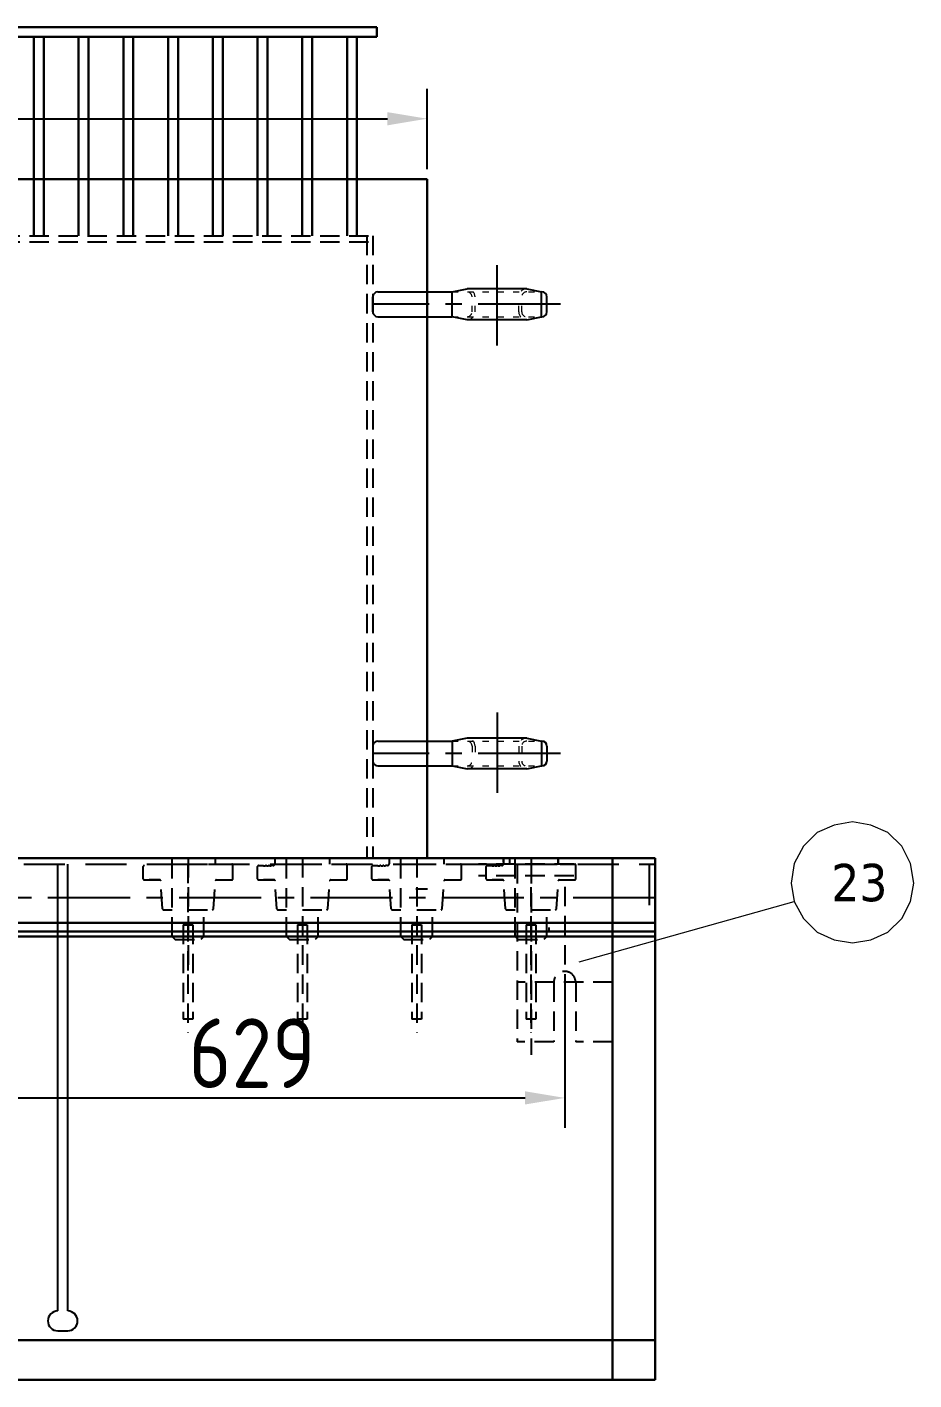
# Model space of a CAD drawing. Header units: millimetres. Extents: x 70841 to 133731, y -170061 to -164340.
# Drawn here: x 91312 to 92204, y -168938 to -167577 of the extents above; entities that cross this region are included whole.
import ezdxf

# ---------------------------------------------------------------- set-up
doc = ezdxf.new("R2010")
doc.units = ezdxf.units.MM
doc.header["$LTSCALE"] = 13
for name, pattern in [('ACAD_ISO03W100', [1.18, 0.47, -0.71]), ('CENTERX2', [101.6, 63.5, -12.7, 12.7, -12.7]), ('DASHED', [0.75, 0.5, -0.25]), ('HIDDEN', [9.525, 6.35, -3.175])]:
    doc.linetypes.add(name, pattern=pattern)
for name, color, linetype in [('1', 4, 'Continuous'), ('粗实线', 4, 'Continuous'), ('细实线', 2, 'Continuous'), ('虚线', 6, 'HIDDEN'), ('铁心虚线', 1, 'DASHED')]:
    doc.layers.add(name, color=color, linetype=linetype)
doc.layers.add('标注、文本', color=3, linetype='Continuous', lineweight=25)
doc.layers.add('铁心', color=3, linetype='Continuous', lineweight=0)
doc.styles.get("Standard").update_dxf_attribs({"font": 'gbenor.shx', "bigfont": 'gbcbig.shx'})
doc.styles.add('Tahoma$001', font='tahoma.ttf', dxfattribs={"height": 2.159784})
doc.dimstyles.new('1-15', dxfattribs={"dimscale": 20, "dimtxt": 3.5, "dimasz": 2, "dimexe": 1.5, "dimexo": 0.5, "dimgap": 0.5, "dimtad": 1, "dimtoh": 1, "dimdec": 1, "dimdsep": 46, "dimtxsty": 'Standard', "dimcen": 2.5, "dimclrd": 3, "dimclre": 3, "dimclrt": 3, "dimadec": 0, "dimazin": 2, "dimtfac": 1, "dimtdec": 1, "dimtmove": 0, "dimatfit": 2, "dimfxl": 1, "dimarcsym": 0})

# ---------------------------------------------------------------- blocks, each defined once
blk = doc.blocks.new('*D1602')
at = {"layer": 'Defpoints', "color": 0, "transparency": 16777216}
for p in [(91714.6, -167669.4), (90733.6, -167730.2), (91714.6, -167730.2)]:
    blk.add_point(p, dxfattribs=at)
at = {"layer": '标注、文本', "color": 3, "lineweight": -2, "transparency": 16777216}
for p, q in [((90733.6, -167720.2), (90733.6, -167639.4)), ((91714.6, -167720.2), (91714.6, -167639.4)), ((90773.6, -167669.4), (91674.6, -167669.4))]:
    blk.add_line(p, q, dxfattribs=at)
at = {"layer": '标注、文本', "color": 3, "transparency": 16777216}
for points in [[(90773.6, -167662.8), (90773.6, -167676.1), (90733.6, -167669.4)], [(91674.6, -167662.8), (91674.6, -167676.1), (91714.6, -167669.4)]]:
    blk.add_solid(points, dxfattribs=at)
at = {"layer": '标注、文本', "color": 3, "transparency": 16777216, "insert": (91224.1, -167624.4), "char_height": 70, "attachment_point": 5}
blk.add_mtext('981', dxfattribs=at)
blk = doc.blocks.new('*D1604')
at = {"layer": 'Defpoints', "color": 0, "transparency": 16777216}
for p in [(91224.1, -168492.2), (91853.1, -168538.2), (91853.1, -168654.5)]:
    blk.add_point(p, dxfattribs=at)
at = {"layer": '标注、文本', "color": 3, "lineweight": -2, "transparency": 16777216}
for p, q in [((91224.1, -168502.2), (91224.1, -168684.5)), ((91853.1, -168548.2), (91853.1, -168684.5)), ((91264.1, -168654.5), (91813.1, -168654.5))]:
    blk.add_line(p, q, dxfattribs=at)
at = {"layer": '标注、文本', "color": 3, "transparency": 16777216}
for points in [[(91264.1, -168647.8), (91264.1, -168661.1), (91224.1, -168654.5)], [(91813.1, -168647.8), (91813.1, -168661.1), (91853.1, -168654.5)]]:
    blk.add_solid(points, dxfattribs=at)
at = {"layer": '标注、文本', "color": 3, "transparency": 16777216, "insert": (91538.6, -168609.5), "char_height": 70, "attachment_point": 5}
blk.add_mtext('629', dxfattribs=at)

msp = doc.modelspace()

# ---------------------------------------------------------------- linework, layer by layer
at = {"layer": '1', "color": 1, "linetype": 'CENTERX2', "lineweight": -3, "ltscale": 0.1}
for p, q in [((91785.054, -167897.464), (91785.054, -167816.771)), ((91848.675, -167856.129), (91660.063, -167856.129)), ((91785.054, -168266.74), (91785.054, -168347.432)), ((91848.675, -168308.075), (91660.063, -168308.075)), ((91944.063, -168453.203), (90504.063, -168453.203))]:
    msp.add_line(p, q, dxfattribs=at)
at = {"layer": '标注、文本'}
for p, q in [((91660.063, -167863.629), (91660.063, -167848.629)), ((91665.063, -167843.629), (91739.804, -167843.629)), ((91739.804, -167843.629), (91754.804, -167840.629)), ((91739.804, -167868.629), (91739.804, -167843.629)), ((91814.804, -167840.629), (91754.804, -167840.629)), ((91814.804, -167840.629), (91829.804, -167843.629)), ((91829.804, -167868.629), (91829.804, -167843.629)), ((91835.045, -167863.629), (91835.045, -167848.629)), ((91665.063, -167868.629), (91739.804, -167868.629)), ((91754.804, -167871.629), (91739.804, -167868.629)), ((91814.804, -167871.629), (91754.804, -167871.629)), ((91814.804, -167871.629), (91829.804, -167868.629)), ((91660.063, -168300.575), (91660.063, -168315.575)), ((91665.063, -168295.575), (91739.804, -168295.575)), ((91754.804, -168292.575), (91739.804, -168295.575)), ((91739.804, -168295.575), (91739.804, -168320.575)), ((91814.804, -168292.575), (91754.804, -168292.575)), ((91814.804, -168292.575), (91829.804, -168295.575)), ((91829.804, -168295.575), (91829.804, -168320.575)), ((91835.045, -168300.575), (91835.045, -168315.575)), ((91665.063, -168320.575), (91739.804, -168320.575)), ((91739.804, -168320.575), (91754.804, -168323.575)), ((91814.804, -168323.575), (91754.804, -168323.575)), ((91814.804, -168323.575), (91829.804, -168320.575)), ((91343.063, -168868.835), (91343.063, -168419.203)), ((91353.063, -168868.835), (91353.063, -168419.203)), ((91333.063, -168878.835), (91333.063, -168878.835)), ((91363.063, -168878.835), (91363.063, -168878.835)), ((91343.063, -168888.835), (91353.063, -168888.835)), ((91343.063, -168888.835), (91343.063, -168888.835)), ((91353.063, -168888.835), (91353.063, -168888.835))]:
    msp.add_line(p, q, dxfattribs=at)
at = {"layer": '标注、文本', "color": 2, "linetype": 'ACAD_ISO03W100', "lineweight": 18}
for p, q in [((91739.804, -167843.629), (91830.045, -167843.629)), ((91759.804, -167863.629), (91759.804, -167848.629)), ((91762.804, -167863.629), (91762.804, -167848.629)), ((91806.804, -167863.629), (91806.804, -167848.629)), ((91809.804, -167863.629), (91809.804, -167848.629)), ((91739.804, -167868.629), (91830.045, -167868.629)), ((91739.804, -168295.575), (91830.045, -168295.575)), ((91759.804, -168300.575), (91759.804, -168315.575)), ((91762.804, -168300.575), (91762.804, -168315.575)), ((91806.804, -168300.575), (91806.804, -168315.575)), ((91809.804, -168300.575), (91809.804, -168315.575)), ((91739.804, -168320.575), (91830.045, -168320.575))]:
    msp.add_line(p, q, dxfattribs=at)
at = {"layer": '标注、文本'}
for centre, radius, start, end in [((91665.063, -167848.629), 5, 90, 180), ((91830.045, -167848.629), 5, 0, 90), ((91665.063, -167863.629), 5, 180, 270), ((91830.045, -167863.629), 5, 270, 0), ((91665.063, -168300.575), 5, 90, 180), ((91830.045, -168300.575), 5, 0, 90), ((91665.063, -168315.575), 5, 180, 270), ((91830.045, -168315.575), 5, 270, 0), ((91343.063, -168878.835), 10, 90, 180), ((91353.063, -168878.835), 10, 0, 90), ((91343.063, -168878.835), 10, 180, 270), ((91353.063, -168878.835), 10, 270, 0)]:
    msp.add_arc(centre, radius, start, end, dxfattribs=at)
at = {"layer": '标注、文本', "color": 2, "linetype": 'ACAD_ISO03W100', "lineweight": 18}
for centre, radius, start, end in [((91754.804, -167848.629), 8, 0, 90), ((91754.804, -167848.629), 5, 0, 90), ((91814.804, -167848.629), 8, 90, 180), ((91814.804, -167848.629), 5, 90, 180), ((91754.804, -167863.629), 5, 270, 0), ((91754.804, -167863.629), 8, 270, 0), ((91814.804, -167863.629), 8, 180, 270), ((91814.804, -167863.629), 5, 180, 270), ((91754.804, -168300.575), 8, 0, 90), ((91754.804, -168300.575), 5, 0, 90), ((91814.804, -168300.575), 8, 90, 180), ((91814.804, -168300.575), 5, 90, 180), ((91754.804, -168315.575), 5, 270, 0), ((91754.804, -168315.575), 8, 270, 0), ((91814.804, -168315.575), 8, 180, 270), ((91814.804, -168315.575), 5, 180, 270)]:
    msp.add_arc(centre, radius, start, end, dxfattribs=at)
at = {"layer": '粗实线', "lineweight": 30}
for p, q in [((90804.063, -167577.203), (91664.063, -167577.203)), ((91664.063, -167577.203), (91664.063, -167587.203)), ((90804.063, -167587.203), (91664.063, -167587.203)), ((91319.063, -167587.203), (91319.063, -167787.203)), ((91329.063, -167587.203), (91329.063, -167787.203)), ((91364.063, -167587.203), (91364.063, -167787.203)), ((91374.063, -167587.203), (91374.063, -167787.203)), ((91409.063, -167587.203), (91409.063, -167787.203)), ((91419.063, -167587.203), (91419.063, -167787.203)), ((91454.063, -167587.203), (91454.063, -167787.203)), ((91464.063, -167587.203), (91464.063, -167787.203)), ((91499.063, -167587.203), (91499.063, -167787.203)), ((91509.063, -167587.203), (91509.063, -167787.203)), ((91544.063, -167587.203), (91544.063, -167787.203)), ((91554.063, -167587.203), (91554.063, -167787.203)), ((91589.063, -167587.203), (91589.063, -167787.203)), ((91599.063, -167587.203), (91599.063, -167787.203)), ((91634.063, -167587.203), (91634.063, -167787.203)), ((91644.063, -167587.203), (91644.063, -167787.203)), ((90733.563, -167730.203), (91714.563, -167730.203)), ((91714.563, -167730.203), (91714.563, -168413.203)), ((90504.063, -168413.203), (91944.063, -168413.203)), ((91901.063, -168413.203), (91901.063, -168938.203)), ((91944.063, -168413.203), (91944.063, -168478.203)), ((91944.063, -168413.203), (91944.063, -168938.203)), ((90504.063, -168478.203), (91944.063, -168478.203)), ((90504.063, -168898.203), (91944.063, -168898.203)), ((90504.063, -168938.203), (91944.063, -168938.203))]:
    msp.add_line(p, q, dxfattribs=at)
at = {"layer": '细实线', "color": 4, "lineweight": 30}
for p, q in [((90504.063, -168487.159), (91944.063, -168487.159)), ((90504.063, -168492.159), (91944.063, -168492.159))]:
    msp.add_line(p, q, dxfattribs=at)
at = {"layer": '虚线', "ltscale": 0.5}
for p, q in [((90504.063, -168419.203), (91944.063, -168419.203)), ((91938.063, -168419.203), (91938.063, -168478.203))]:
    msp.add_line(p, q, dxfattribs=at)
at = {"layer": '铁心'}
msp.add_lwpolyline([(92204.37, -168438.38), (92201.057, -168418.502), (92192.021, -168401.334), (92178.167, -168387.48), (92160.999, -168379.95), (92142.626, -168376.637), (92123.953, -168379.95), (92107.086, -168387.48), (92093.232, -168401.334), (92083.895, -168418.502), (92080.883, -168438.38), (92083.895, -168457.054), (92093.232, -168473.92), (92107.086, -168487.775), (92123.953, -168495.606), (92142.626, -168498.618), (92160.999, -168495.606), (92178.167, -168487.775), (92192.021, -168473.92), (92201.057, -168457.054)], close=True, dxfattribs=at)
msp.add_lwpolyline([(91867.666, -168517.681), (92083.895, -168457.054), (92083.895, -168457.054)], dxfattribs=at)
at = {"layer": '铁心虚线', "color": 6, "ltscale": 3}
for p, q in [((90788.063, -167787.203), (91660.063, -167787.203)), ((90788.063, -167793.203), (91660.063, -167793.203)), ((91654.063, -167787.203), (91654.063, -168413.203)), ((91660.063, -167787.203), (91660.063, -168413.203)), ((91429.091, -168434.203), (91429.091, -168421.685)), ((91458.072, -168492.203), (91458.072, -168413.203)), ((91474.081, -168413.203), (91474.061, -168589.092)), ((91474.073, -168419.203), (91514.072, -168419.203)), ((91474.086, -168419.203), (91514.085, -168419.203)), ((91474.092, -168419.203), (91518.091, -168419.203)), ((91474.095, -168526.233), (91474.095, -168413.203)), ((91474.095, -168413.203), (91474.095, -168465.203)), ((91501.572, -168419.203), (91501.572, -168413.203)), ((91501.585, -168419.203), (91501.585, -168413.203)), ((91519.091, -168434.203), (91519.091, -168420.203)), ((91544.121, -168434.203), (91544.121, -168421.685)), ((91545.121, -168420.686), (91550.129, -168420.703)), ((91550.129, -168421.26), (91550.129, -168420.703)), ((91552.074, -168421.26), (91550.129, -168421.26)), ((91552.074, -168420.703), (91552.074, -168421.26)), ((91552.074, -168420.703), (91552.074, -168421.26)), ((91553.023, -168420.703), (91552.074, -168420.703)), ((91553.023, -168421.26), (91553.023, -168420.703)), ((91554.968, -168421.26), (91553.023, -168421.26)), ((91555.917, -168420.703), (91554.968, -168420.703)), ((91554.968, -168420.703), (91554.968, -168421.26)), ((91554.968, -168420.703), (91554.968, -168421.26)), ((91555.917, -168421.26), (91555.917, -168420.703)), ((91557.862, -168421.26), (91555.917, -168421.26)), ((91559.621, -168420.703), (91557.862, -168420.703)), ((91557.862, -168420.703), (91557.862, -168421.26)), ((91561.603, -168417.203), (91561.603, -168413.203)), ((91561.621, -168418.703), (91561.62, -168413.203)), ((91573.103, -168492.203), (91573.103, -168413.203)), ((91589.111, -168413.203), (91589.092, -168589.092)), ((91589.104, -168419.203), (91629.103, -168419.203)), ((91589.116, -168419.203), (91629.115, -168419.203)), ((91589.122, -168419.203), (91633.121, -168419.203)), ((91616.603, -168419.203), (91616.603, -168413.203)), ((91616.615, -168419.203), (91616.615, -168413.203)), ((91634.121, -168434.203), (91634.121, -168420.203)), ((91659.14, -168434.203), (91659.14, -168421.685)), ((91660.14, -168420.686), (91665.147, -168420.703)), ((91665.147, -168421.26), (91665.147, -168420.703)), ((91667.092, -168421.26), (91665.147, -168421.26)), ((91667.092, -168420.703), (91667.092, -168421.26)), ((91667.092, -168420.703), (91667.092, -168421.26)), ((91668.041, -168420.703), (91667.092, -168420.703)), ((91668.041, -168421.26), (91668.041, -168420.703)), ((91669.986, -168421.26), (91668.041, -168421.26)), ((91670.935, -168420.703), (91669.986, -168420.703)), ((91669.986, -168420.703), (91669.986, -168421.26)), ((91669.986, -168420.703), (91669.986, -168421.26)), ((91670.935, -168421.26), (91670.935, -168420.703)), ((91672.88, -168421.26), (91670.935, -168421.26)), ((91674.64, -168420.703), (91672.88, -168420.703)), ((91672.88, -168420.703), (91672.88, -168421.26)), ((91676.621, -168417.203), (91676.621, -168413.203)), ((91676.64, -168418.703), (91676.639, -168413.203)), ((91688.121, -168492.203), (91688.121, -168413.203)), ((91704.13, -168413.203), (91704.11, -168589.092)), ((91704.122, -168419.203), (91744.121, -168419.203)), ((91704.134, -168419.203), (91744.133, -168419.203)), ((91704.141, -168419.203), (91748.14, -168419.203)), ((91731.621, -168419.203), (91731.621, -168413.203)), ((91731.633, -168419.203), (91731.633, -168413.203)), ((91749.14, -168434.203), (91749.14, -168420.203)), ((91862.145, -168419.203), (91766.145, -168419.203)), ((91774.141, -168434.203), (91774.141, -168421.685)), ((91775.141, -168420.686), (91780.149, -168420.703)), ((91780.149, -168421.26), (91780.149, -168420.703)), ((91782.094, -168421.26), (91780.149, -168421.26)), ((91782.094, -168420.703), (91782.094, -168421.26)), ((91782.094, -168420.703), (91782.094, -168421.26)), ((91783.043, -168420.703), (91782.094, -168420.703)), ((91783.043, -168421.26), (91783.043, -168420.703)), ((91784.987, -168421.26), (91783.043, -168421.26)), ((91785.937, -168420.703), (91784.987, -168420.703)), ((91784.987, -168420.703), (91784.987, -168421.26)), ((91784.987, -168420.703), (91784.987, -168421.26)), ((91785.937, -168421.26), (91785.937, -168420.703)), ((91787.881, -168421.26), (91785.937, -168421.26)), ((91789.641, -168420.703), (91787.881, -168420.703)), ((91787.881, -168420.703), (91787.881, -168421.26)), ((91791.623, -168417.203), (91791.623, -168413.203)), ((91791.641, -168418.703), (91791.64, -168413.203)), ((91797.645, -168413.203), (91797.645, -168419.203)), ((91803.123, -168492.203), (91803.123, -168413.203)), ((91805.063, -168419.203), (91805.063, -168598.203)), ((91819.131, -168413.203), (91819.111, -168589.092)), ((91819.124, -168419.203), (91859.123, -168419.203)), ((91819.136, -168419.203), (91859.135, -168419.203)), ((91819.142, -168419.203), (91863.141, -168419.203)), ((91819.145, -168419.203), (91819.145, -168611.203)), ((91846.623, -168419.203), (91846.623, -168413.203)), ((91846.635, -168419.203), (91846.635, -168413.203)), ((91864.141, -168434.203), (91864.141, -168420.203)), ((91901.063, -168419.203), (91901.063, -168598.203)), ((91430.091, -168435.203), (91445.655, -168435.203)), ((91445.637, -168435.203), (91435.072, -168435.203)), ((91445.649, -168435.203), (91435.085, -168435.203)), ((91448.51, -168464.27), (91446.635, -168436.137)), ((91448.522, -168464.27), (91446.647, -168436.137)), ((91499.635, -168464.27), (91501.51, -168436.137)), ((91499.647, -168464.27), (91501.522, -168436.137)), ((91502.508, -168435.203), (91513.074, -168435.205)), ((91502.52, -168435.203), (91513.086, -168435.205)), ((91502.526, -168435.203), (91518.091, -168435.203)), ((91545.121, -168435.203), (91560.686, -168435.203)), ((91560.667, -168435.203), (91550.103, -168435.203)), ((91560.679, -168435.203), (91550.115, -168435.203)), ((91563.541, -168464.27), (91561.665, -168436.137)), ((91563.553, -168464.27), (91561.677, -168436.137)), ((91614.665, -168464.27), (91616.541, -168436.137)), ((91614.677, -168464.27), (91616.553, -168436.137)), ((91617.538, -168435.203), (91628.104, -168435.205)), ((91617.551, -168435.203), (91628.116, -168435.205)), ((91617.557, -168435.203), (91633.121, -168435.203)), ((91660.14, -168435.203), (91675.704, -168435.203)), ((91675.685, -168435.203), (91665.121, -168435.203)), ((91675.698, -168435.203), (91665.133, -168435.203)), ((91678.559, -168464.27), (91676.683, -168436.137)), ((91678.571, -168464.27), (91676.695, -168436.137)), ((91729.683, -168464.27), (91731.559, -168436.137)), ((91729.695, -168464.27), (91731.571, -168436.137)), ((91732.557, -168435.203), (91743.122, -168435.205)), ((91732.569, -168435.203), (91743.135, -168435.205)), ((91732.575, -168435.203), (91748.14, -168435.203)), ((91862.145, -168431.203), (91766.145, -168431.203)), ((91775.141, -168435.203), (91790.706, -168435.203)), ((91790.687, -168435.203), (91780.123, -168435.203)), ((91790.699, -168435.203), (91780.135, -168435.203)), ((91793.56, -168464.27), (91791.685, -168436.137)), ((91793.573, -168464.27), (91791.697, -168436.137)), ((91844.685, -168464.27), (91846.56, -168436.137)), ((91844.697, -168464.27), (91846.573, -168436.137)), ((91847.558, -168435.203), (91858.124, -168435.205)), ((91847.57, -168435.203), (91858.136, -168435.205)), ((91847.577, -168435.203), (91863.141, -168435.203)), ((91703.144, -168444.203), (91715.144, -168444.203)), ((91853.063, -168442.203), (91853.063, -168634.203)), ((91449.508, -168465.203), (91458.072, -168465.203)), ((91449.52, -168465.203), (91458.085, -168465.203)), ((91474.074, -168465.203), (91498.637, -168465.203)), ((91474.086, -168465.203), (91498.649, -168465.203)), ((91490.072, -168492.203), (91490.072, -168465.203)), ((91564.538, -168465.203), (91573.103, -168465.203)), ((91564.551, -168465.203), (91573.115, -168465.203)), ((91589.104, -168465.203), (91613.667, -168465.203)), ((91589.116, -168465.203), (91613.679, -168465.203)), ((91605.103, -168492.203), (91605.103, -168465.203)), ((91679.557, -168465.203), (91688.121, -168465.203)), ((91679.569, -168465.203), (91688.133, -168465.203)), ((91704.122, -168465.203), (91728.685, -168465.203)), ((91704.135, -168465.203), (91728.698, -168465.203)), ((91720.121, -168492.203), (91720.121, -168465.203)), ((91794.558, -168465.203), (91803.123, -168465.203)), ((91794.57, -168465.203), (91803.135, -168465.203)), ((91819.124, -168465.203), (91843.687, -168465.203)), ((91819.136, -168465.203), (91843.699, -168465.203)), ((91835.123, -168492.203), (91835.123, -168465.203)), ((91469.07, -168480.203), (91469.068, -168575.203)), ((91469.07, -168480.203), (91479.056, -168480.203)), ((91479.056, -168480.203), (91479.054, -168575.203)), ((91584.101, -168480.203), (91584.098, -168575.203)), ((91584.101, -168480.203), (91594.087, -168480.203)), ((91594.087, -168480.203), (91594.085, -168575.203)), ((91699.119, -168480.203), (91699.117, -168575.203)), ((91699.119, -168480.203), (91709.105, -168480.203)), ((91709.105, -168480.203), (91709.103, -168575.203)), ((91814.12, -168480.203), (91814.118, -168575.203)), ((91814.12, -168480.203), (91824.107, -168480.203)), ((91824.107, -168480.203), (91824.104, -168575.203)), ((91837.185, -168483.159), (91837.185, -168487.159)), ((91837.185, -168483.159), (91837.185, -168487.159)), ((91458.068, -168492.203), (91461.068, -168495.203)), ((91490.068, -168492.203), (91458.068, -168492.203)), ((91458.072, -168492.203), (91461.072, -168495.203)), ((91490.072, -168492.203), (91458.072, -168492.203)), ((91461.068, -168495.203), (91487.068, -168495.203)), ((91461.072, -168495.203), (91487.072, -168495.203)), ((91490.068, -168492.203), (91487.068, -168495.203)), ((91490.072, -168492.203), (91487.072, -168495.203)), ((91573.098, -168492.203), (91576.098, -168495.203)), ((91605.098, -168492.203), (91573.098, -168492.203)), ((91573.103, -168492.203), (91576.103, -168495.203)), ((91605.103, -168492.203), (91573.103, -168492.203)), ((91576.098, -168495.203), (91602.098, -168495.203)), ((91576.103, -168495.203), (91602.103, -168495.203)), ((91605.098, -168492.203), (91602.098, -168495.203)), ((91605.103, -168492.203), (91602.103, -168495.203)), ((91688.117, -168492.203), (91691.117, -168495.203)), ((91720.117, -168492.203), (91688.117, -168492.203)), ((91688.121, -168492.203), (91691.121, -168495.203)), ((91720.121, -168492.203), (91688.121, -168492.203)), ((91691.117, -168495.203), (91717.117, -168495.203)), ((91691.121, -168495.203), (91717.121, -168495.203)), ((91720.117, -168492.203), (91717.117, -168495.203)), ((91720.121, -168492.203), (91717.121, -168495.203)), ((91803.118, -168492.203), (91806.118, -168495.203)), ((91835.118, -168492.203), (91803.118, -168492.203)), ((91803.123, -168492.203), (91806.123, -168495.203)), ((91835.123, -168492.203), (91803.123, -168492.203)), ((91806.118, -168495.203), (91832.118, -168495.203)), ((91806.123, -168495.203), (91832.123, -168495.203)), ((91835.118, -168492.203), (91832.118, -168495.203)), ((91835.123, -168492.203), (91832.123, -168495.203)), ((91901.063, -168538.203), (91805.063, -168538.203)), ((91842.063, -168538.203), (91842.063, -168598.203)), ((91864.063, -168538.203), (91864.063, -168598.203)), ((91479.054, -168575.203), (91469.068, -168575.203)), ((91594.085, -168575.203), (91584.098, -168575.203)), ((91709.103, -168575.203), (91699.117, -168575.203)), ((91824.104, -168575.203), (91814.118, -168575.203)), ((91842.063, -168598.203), (91805.063, -168598.203)), ((91901.063, -168598.203), (91864.063, -168598.203))]:
    msp.add_line(p, q, dxfattribs=at)
for centre, radius, start, end in [((91430.091, -168421.686), 1, 90, 180), ((91518.091, -168420.203), 1, 0, 90), ((91545.121, -168421.686), 1, 90, 180), ((91559.621, -168418.703), 2, 270, 0), ((91559.621, -168418.703), 2, 270, 0), ((91633.121, -168420.203), 1, 0, 90), ((91660.14, -168421.686), 1, 90, 180), ((91674.64, -168418.703), 2, 270, 0), ((91674.64, -168418.703), 2, 270, 0), ((91748.14, -168420.203), 1, 0, 90), ((91775.141, -168421.686), 1, 90, 180), ((91789.641, -168418.703), 2, 270, 0), ((91789.641, -168418.703), 2, 270, 0), ((91863.141, -168420.203), 1, 0, 90), ((91430.091, -168434.203), 1, 180, 270), ((91445.637, -168436.203), 1, 3.814075, 90), ((91445.649, -168436.203), 1, 3.814075, 90), ((91445.655, -168436.203), 1, 3.814075, 90), ((91502.508, -168436.203), 1, 90, 176.185925), ((91502.52, -168436.203), 1, 90, 176.185925), ((91502.526, -168436.203), 1, 90, 176.185925), ((91518.091, -168434.203), 1, 270, 0), ((91545.121, -168434.203), 1, 180, 270), ((91560.667, -168436.203), 1, 3.814075, 90), ((91560.679, -168436.203), 1, 3.814075, 90), ((91560.686, -168436.203), 1, 3.814075, 90), ((91617.538, -168436.203), 1, 90, 176.185925), ((91617.551, -168436.203), 1, 90, 176.185925), ((91617.557, -168436.203), 1, 90, 176.185925), ((91633.121, -168434.203), 1, 270, 0), ((91660.14, -168434.203), 1, 180, 270), ((91675.685, -168436.203), 1, 3.814075, 90), ((91675.698, -168436.203), 1, 3.814075, 90), ((91675.704, -168436.203), 1, 3.814075, 90), ((91732.557, -168436.203), 1, 90, 176.185925), ((91732.569, -168436.203), 1, 90, 176.185925), ((91732.575, -168436.203), 1, 90, 176.185925), ((91748.14, -168434.203), 1, 270, 0), ((91775.141, -168434.203), 1, 180, 270), ((91790.687, -168436.203), 1, 3.814075, 90), ((91790.699, -168436.203), 1, 3.814075, 90), ((91790.706, -168436.203), 1, 3.814075, 90), ((91847.558, -168436.203), 1, 90, 176.185925), ((91847.57, -168436.203), 1, 90, 176.185925), ((91847.577, -168436.203), 1, 90, 176.185925), ((91863.141, -168434.203), 1, 270, 0), ((91449.508, -168464.203), 1, 183.814075, 270), ((91449.52, -168464.203), 1, 183.814075, 270), ((91498.637, -168464.203), 1, 270, 356.185925), ((91498.649, -168464.203), 1, 270, 356.185925), ((91564.538, -168464.203), 1, 183.814075, 270), ((91564.551, -168464.203), 1, 183.814075, 270), ((91613.667, -168464.203), 1, 270, 356.185925), ((91613.679, -168464.203), 1, 270, 356.185925), ((91679.557, -168464.203), 1, 183.814075, 270), ((91679.569, -168464.203), 1, 183.814075, 270), ((91728.685, -168464.203), 1, 270, 356.185925), ((91728.698, -168464.203), 1, 270, 356.185925), ((91794.558, -168464.203), 1, 183.814075, 270), ((91794.57, -168464.203), 1, 183.814075, 270), ((91843.687, -168464.203), 1, 270, 356.185925), ((91843.699, -168464.203), 1, 270, 356.185925), ((91853.063, -168538.203), 11, 0, 180)]:
    msp.add_arc(centre, radius, start, end, dxfattribs=at)

# ---------------------------------------------------------------- texts
at = {"layer": '铁心', "style": 'Tahoma$001'}
msp.add_text('23', height=37.5893, dxfattribs=at).set_placement((92121.291, -168456.61))

# ---------------------------------------------------------------- dimensions: what is measured, and where the dimension line sits
at = {"layer": '标注、文本'}
for base, p1, p2, picture, middle in [((91714.563, -167669.439), (90733.563, -167730.203), (91714.563, -167730.203), '*D1602', (91224.063, -167624.439)), ((91853.063, -168654.483), (91224.063, -168492.159), (91853.063, -168538.203), '*D1604', (91538.563, -168609.483))]:
    dim = msp.add_linear_dim(base=base, p1=p1, p2=p2, dimstyle='1-15', dxfattribs=at)
    dim.commit()
    dim.dimension.update_dxf_attribs({"geometry": picture, "text_midpoint": middle})

doc.saveas('drawing.dxf')
